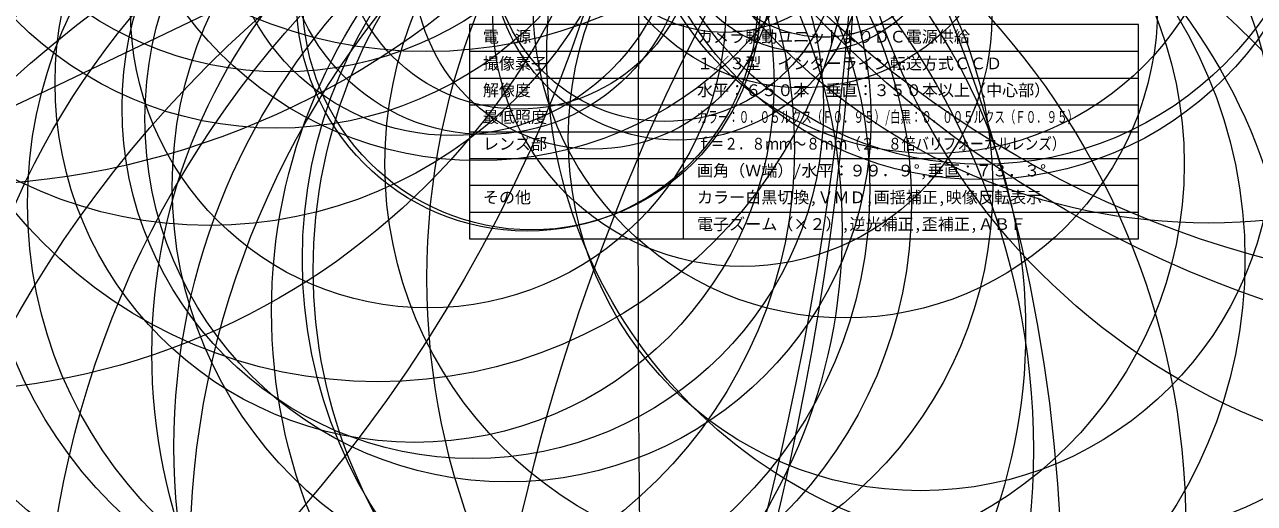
# Model space of a CAD drawing. Units: millimetres, scale not verified. Extents: x -4551 to 11303, y -5719 to 5855.
# Drawn here: x -145.6 to 84.1, y -105.9 to -16.5 of the extents above; entities that cross this region are included whole.
import ezdxf
from ezdxf.enums import TextEntityAlignment as Align

# ---------------------------------------------------------------- set-up
doc = ezdxf.new("R2010")
doc.units = ezdxf.units.MM
doc.header["$LTSCALE"] = 0.125
doc.layers.add('0-2_MOJI1', color=7, linetype='Continuous')
doc.layers.add('0-3_WAKU', color=1, linetype='Continuous', lineweight=18)
doc.layers.add('0-4_GAIKEI', color=1, linetype='Continuous', lineweight=18)
doc.styles.add('ＭＳ ゴシック', font='')
doc.styles.get('ＭＳ ゴシック').set_extended_font_data('MS Gothic')

msp = doc.modelspace()

# ---------------------------------------------------------------- linework, layer by layer
at = {"layer": '0-3_WAKU', "color": 4}
for p, q in [((-62.5066, -16.4941), (-62.5066, -56.4941)), ((62.4934, -16.4941), (-62.5066, -16.4941)), ((-22.5066, -56.4941), (-22.5066, -16.4941)), ((62.4934, -56.4941), (62.4934, -16.4941)), ((-62.5066, -56.4941), (62.4934, -56.4941))]:
    msp.add_line(p, q, dxfattribs=at)
at = {"layer": '0-3_WAKU'}
for p, q in [((62.4934, -21.4941), (-62.5066, -21.4941)), ((-62.5066, -26.4941), (62.4934, -26.4941)), ((-62.5066, -31.4941), (62.4934, -31.4941)), ((-62.5066, -36.4941), (62.4934, -36.4941)), ((-62.5066, -41.4941), (62.4934, -41.4941)), ((-62.5066, -46.4941), (62.4934, -46.4941)), ((-62.5066, -51.4941), (62.4934, -51.4941))]:
    msp.add_line(p, q, dxfattribs=at)
at = {"layer": '0-4_GAIKEI'}
for centre, radius in [((-1461.8649, 2765.1106), 3089.4711), ((5636.1357, -52.3178), 5667.1293), ((217.7266, 340.1379), 377.0618), ((-570.0995, 33.574), 580.3658), ((-555.4995, 22.7969), 565.7648), ((-305.9355, 75.1254), 279.488), ((154.7516, 133.5522), 212.8491), ((136.2788, 127.266), 193.9774), ((-160.5642, 104.1076), 150.6782), ((334.8396, -197.6402), 397.7323), ((-163.9014, 47.1094), 132.1862), ((-249.9731, -125.1597), 298.1873), ((75.6206, 59.6821), 113.2267), ((133.3181, 26.2741), 126.0563), ((-70.5532, 62.9045), 84.4357), ((-111.1136, 27.0084), 80.9856), ((-97.5904, 40.3163), 65.6376), ((-98.6037, 32.802), 68.6331), ((-60.8388, 26.255), 68.1397), ((-79.6074, 5.3093), 88.4657), ((33.2778, 21.4932), 64.07), ((33.0522, 18.7633), 64.1736), ((64.25, -63.8078), 134.711), ((44.4233, -22.2641), 92.4836), ((23.9516, 15.308), 55.8553), ((-96.928, -54.6608), 104.0286), ((-0.4883, 10.6335), 38.9097), ((-89.3645, -39.6018), 87.5808), ((49.7868, -116.3268), 164.5236), ((-65.7961, 5.0511), 42.2471), ((42.5622, -138.8978), 184.6074), ((7.7069, -12.9335), 58.3342), ((-70.2368, -13.808), 55.5832), ((-32.1538, -227.5218), 268.1278), ((-94.3382, -95.8742), 137.1638), ((43.7063, -179.3702), 219.4357), ((-72.7653, -27.3498), 67.15), ((-10.9635, -110.2936), 149.1148), ((-59.4641, 0.6266), 37.6492), ((-70.765, -47.1563), 83.0361), ((-14.807, 8.992), 26.9461), ((7.2796, -199.0998), 231.9561), ((-62.5123, -49.9115), 82.559), ((-61.8911, -32.0097), 65.5064), ((-55.324, -34.0601), 67.8227), ((3.4214, -70.0037), 102.9134), ((4.2948, -62.257), 95.9783), ((-53.2547, 0.9693), 33.2405), ((-70.8618, -110.3632), 142.1552), ((-63.5505, -73.7177), 104.9321), ((-41.3993, -46.7651), 76.6311), ((-51.731, -11.9922), 43.0581), ((-50.9056, -12.0598), 42.7521), ((-3.6511, -42.4982), 74.6572), ((-26.0724, -2.3057), 32.2812), ((-23.6873, -3.501), 34.5634), ((-11.5367, -15.0449), 46.6001), ((-103.42, -813.4396), 843.1779), ((-34.1101, -137.6316), 166.8979), ((-15.0111, -77.8762), 106.8307), ((6.3102, -95.3179), 124.0216), ((-5.688, -60.3704), 88.0379), ((21.7644, -37.7129), 65.8138), ((0.9651, 4.0008), 25.6808), ((3.6127, 4.8878), 23.7266), ((-39.3201, -6.2365), 33.491)]:
    msp.add_circle(centre, radius, dxfattribs=at)

# ---------------------------------------------------------------- texts
at = {"layer": '0-2_MOJI1', "style": 'ＭＳ ゴシック'}
for s, p in [('電\u3000源', (-60.0066, -20.4941)), ('カメラ駆動ユニットよりＤＣ電源供給', (-20.0066, -20.4941)), ('撮像素子', (-60.0066, -25.4941)), ('１／３型\u3000インターライン転送方式ＣＣＤ', (-20.0066, -25.4941)), ('解像度', (-60.0066, -30.4941)), ('水平：６５０本\u3000垂直：３５０本以上（中心部）', (-20.0066, -30.4941)), ('最低照度', (-60.0066, -35.4941)), ('レンズ部', (-60.0066, -40.4941)), ('画角（Ｗ端）/水平：９９．９°,垂直：７３．３°', (-20.0066, -45.4941)), ('その他', (-60.0066, -50.4941)), ('カラー白黒切換,ＶＭＤ,画揺補正,映像反転表示', (-20.0066, -50.4941)), ('電子ズーム（×２）,逆光補正,歪補正,ＡＢＦ', (-20.0066, -55.4941))]:
    msp.add_text(s, height=2.199, dxfattribs=at).set_placement(p, align=Align.BOTTOM_LEFT)
for s, width, p in [('カラー：０．０５ルクス（Ｆ０．９５）/白黒：０．００５ルクス（Ｆ０．９５）', 0.65, (-20.0066, -35.4941)), ('ｆ＝２．８ｍｍ～８ｍｍ（２．８倍バリフォーカルレンズ）', 0.85, (-20.0066, -40.4941))]:
    msp.add_text(s, height=2.199, dxfattribs=dict(at, width=width)).set_placement(p, align=Align.BOTTOM_LEFT)

doc.saveas('drawing.dxf')
